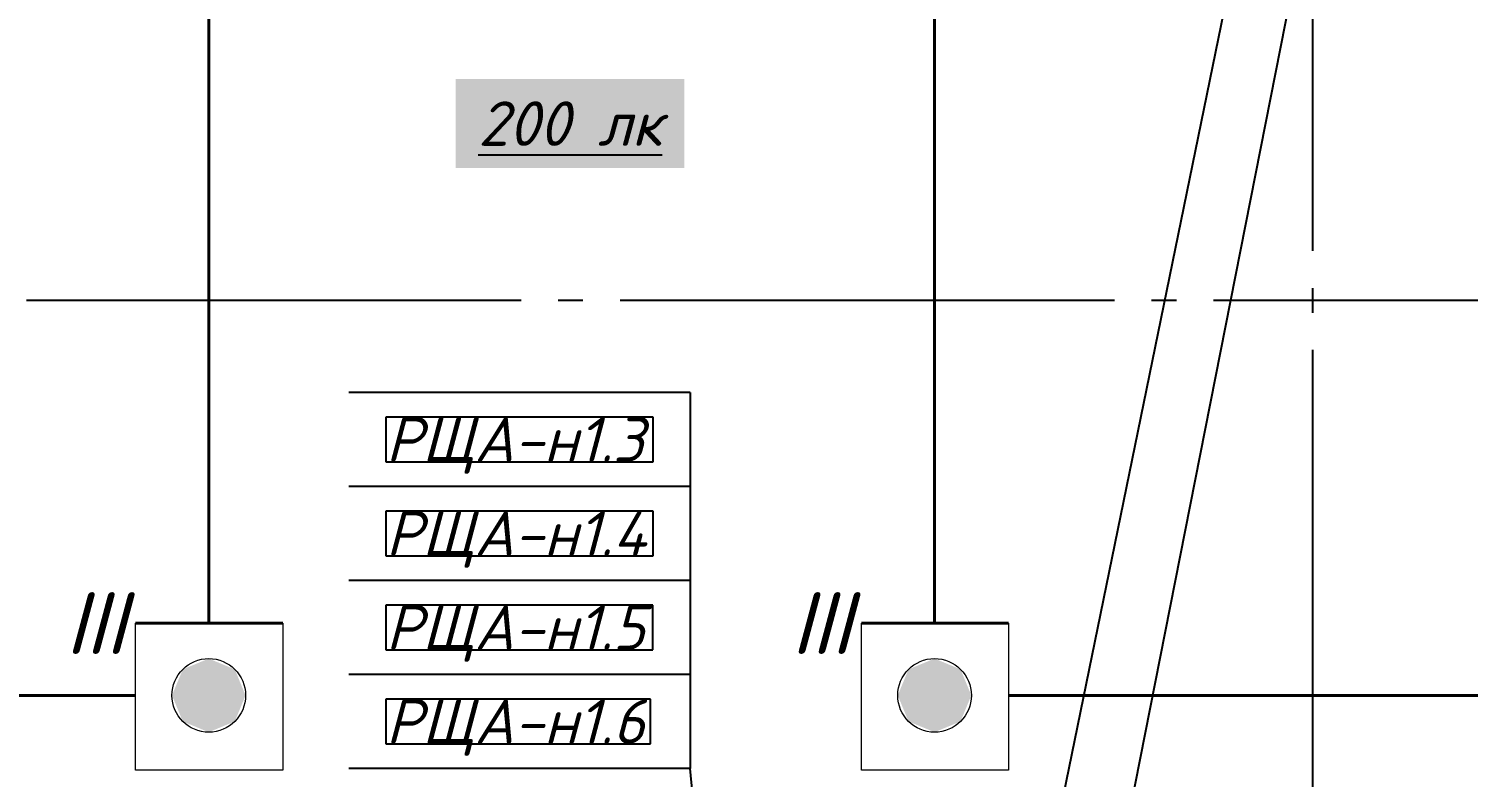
# Model space of a CAD drawing. Header units: millimetres. Extents: x 0 to 1286, y 0 to 420.
# Drawn here: x 406.3 to 464.5, y 290.3 to 320.6 of the extents above; entities that cross this region are included whole.
import ezdxf

# ---------------------------------------------------------------- set-up
doc = ezdxf.new("R2010")
doc.units = ezdxf.units.MM
doc.linetypes.add('ГОСТ 2.303 5', pattern=[24, 20, -1.5, 1, -1.5])
for name, color, linetype in [('Viewport1ForCustomObjects_0', 7, 'Continuous'), ('Viewport2ForCustomObjects_0', 7, 'Continuous'), ('Строительные оси', 7, 'Continuous'), ('ЭО_АВАРИЙНОЕ ОСВЕЩЕНИЕ', 7, 'Continuous'), ('ЭО_РАБОЧЕЕ ОСВЕЩЕНИЕ', 7, 'Continuous')]:
    doc.layers.add(name, color=color, linetype=linetype)
doc.styles.add('1.8', font='isocpeui.ttf', dxfattribs={"height": 1.8})
doc.styles.add('2.5', font='isocpeui.ttf')
doc.styles.add('CustomTextStyle128', font='isocpeui.ttf', dxfattribs={"width": 0.987755, "height": 1.8})
doc.styles.add('CustomTextStyle129', font='isocpeui.ttf', dxfattribs={"width": 0.987755, "height": 1.8})
doc.styles.add('CustomTextStyle130', font='isocpeui.ttf', dxfattribs={"width": 0.987755, "height": 1.8})
doc.styles.add('CustomTextStyle131', font='isocpeui.ttf', dxfattribs={"width": 0.987755, "height": 1.8})

# ---------------------------------------------------------------- blocks, each defined once
blk = doc.blocks.new('*E601')
at = {"layer": 'Строительные оси', "color": 3, "linetype": 'ГОСТ 2.303 5', "lineweight": 25}
for p, q in [((120.431, 258.857), (120.431, -45.143)), ((280.431, 188.857), (-283.569, 188.857))]:
    blk.add_line(p, q, dxfattribs=at)
at = {"layer": 'ЭО_РАБОЧЕЕ ОСВЕЩЕНИЕ', "color": 5, "lineweight": 40}
for p, q in [((75.8, 201.866), (75.8, 175.816)), ((105.151, 201.866), (105.151, 175.816)), ((72.843, 175.816), (78.793, 175.816)), ((102.193, 175.816), (108.143, 175.816)), ((72.843, 172.891), (49.442, 172.891)), ((108.143, 172.891), (131.605, 172.891))]:
    blk.add_line(p, q, dxfattribs=at)
at = {"layer": 'ЭО_РАБОЧЕЕ ОСВЕЩЕНИЕ', "color": 7, "lineweight": 0}
for p, q in [((72.843, 169.866), (72.843, 175.816)), ((78.793, 175.816), (78.793, 169.866)), ((102.193, 169.866), (102.193, 175.816)), ((108.143, 175.816), (108.143, 169.866)), ((78.793, 169.866), (72.843, 169.866)), ((108.143, 169.866), (102.193, 169.866))]:
    blk.add_line(p, q, dxfattribs=at)
for centre in [(75.8, 172.891), (105.151, 172.891)]:
    blk.add_circle(centre, 1.488, dxfattribs=at)
at = {"layer": 'ЭО_РАБОЧЕЕ ОСВЕЩЕНИЕ', "color": 5, "lineweight": 0}
for points in [[(75.8, 174.378), (74.749, 173.943), (76.852, 173.943)], [(105.151, 174.378), (104.099, 173.943), (106.203, 173.943)], [(74.749, 173.943), (74.313, 172.891), (77.288, 172.891)], [(74.749, 173.943), (76.852, 173.943), (77.288, 172.891)], [(104.099, 173.943), (103.663, 172.891), (106.638, 172.891)], [(104.099, 173.943), (106.203, 173.943), (106.638, 172.891)], [(74.313, 172.891), (74.749, 171.839), (76.852, 171.839)], [(74.313, 172.891), (77.288, 172.891), (76.852, 171.839)], [(103.663, 172.891), (104.099, 171.839), (106.203, 171.839)], [(103.663, 172.891), (106.638, 172.891), (106.203, 171.839)], [(74.749, 171.839), (76.852, 171.839), (75.8, 171.403)], [(104.099, 171.839), (106.203, 171.839), (105.151, 171.403)]]:
    blk.add_solid(points, dxfattribs=at)
blk = doc.blocks.new('CustomObjectsInViewport1_0')
at = {"layer": 'ЭО_АВАРИЙНОЕ ОСВЕЩЕНИЕ'}
for p, q in [((446.959, 283.912), (467.311, 383.303)), ((433.024, 305.867), (419.215, 305.867)), ((433.024, 305.867), (433.024, 290.667)), ((433.024, 302.067), (419.215, 302.067)), ((433.024, 298.267), (419.215, 298.267)), ((433.024, 294.467), (419.215, 294.467)), ((433.024, 290.667), (419.215, 290.667)), ((434.683, 273.713), (433.024, 290.667))]:
    blk.add_line(p, q, dxfattribs=at)
at = {"layer": 'ЭО_АВАРИЙНОЕ ОСВЕЩЕНИЕ', "color": 7, "true_color": 0xffffff}
for p, q in [((431.524, 304.867), (420.715, 304.867)), ((420.715, 304.867), (420.715, 303.067)), ((431.524, 303.067), (431.524, 304.867)), ((420.715, 303.067), (431.524, 303.067)), ((420.715, 303.067), (420.715, 303.067)), ((431.524, 301.067), (420.715, 301.067)), ((420.715, 301.067), (420.715, 299.267)), ((431.524, 299.267), (431.524, 301.067)), ((420.715, 299.267), (431.524, 299.267)), ((420.715, 299.267), (420.715, 299.267)), ((431.513, 297.267), (420.715, 297.267)), ((420.715, 297.267), (420.715, 295.467)), ((431.513, 295.467), (431.513, 297.267)), ((420.715, 295.467), (431.513, 295.467)), ((420.715, 295.467), (420.715, 295.467)), ((431.419, 293.467), (420.715, 293.467)), ((420.715, 293.467), (420.715, 291.667)), ((431.419, 291.667), (431.419, 293.467)), ((420.715, 291.667), (431.419, 291.667)), ((420.715, 291.667), (420.715, 291.667))]:
    blk.add_line(p, q, dxfattribs=at)
at = {"layer": 'ЭО_РАБОЧЕЕ ОСВЕЩЕНИЕ'}
blk.add_line((449.796, 283.795), (469.427, 383.303), dxfattribs=at)
at = {"layer": 'ЭО_АВАРИЙНОЕ ОСВЕЩЕНИЕ', "width": 0.987755}
for s, style, p in [('РЩА-н1.3', 'CustomTextStyle128', (420.715, 303.067)), ('РЩА-н1.4', 'CustomTextStyle129', (420.715, 299.267)), ('РЩА-н1.5', 'CustomTextStyle130', (420.715, 295.467)), ('РЩА-н1.6', 'CustomTextStyle131', (420.715, 291.667))]:
    blk.add_text(s, height=1.8, dxfattribs=dict(at, style=style)).set_placement(p)

msp = doc.modelspace()

# ---------------------------------------------------------------- block references
at = {"layer": 'Viewport1ForCustomObjects_0'}
msp.add_blockref('CustomObjectsInViewport1_0', (0, 0), dxfattribs=at)
at = {"layer": 'Viewport2ForCustomObjects_0'}
msp.add_blockref('*E601', (337.756, 120.729), dxfattribs=at)

# ---------------------------------------------------------------- texts
at = {"layer": 'ЭО_РАБОЧЕЕ ОСВЕЩЕНИЕ', "insert": (428.169, 316.733), "char_height": 1.8, "attachment_point": 5, "style": '1.8', "bg_fill": 1, "box_fill_scale": 1.5, "bg_fill_color": 7, "bg_fill_true_color": 16777215, "bg_fill_transparency": 0}
msp.add_mtext('{\\L200 лк}', dxfattribs=at)
at = {"layer": 'ЭО_РАБОЧЕЕ ОСВЕЩЕНИЕ', "char_height": 2.5, "attachment_point": 5, "style": '2.5'}
for insert in [(408.976, 296.545), (438.326, 296.545)]:
    msp.add_mtext('III', dxfattribs=dict(at, insert=insert))

doc.saveas('drawing.dxf')
